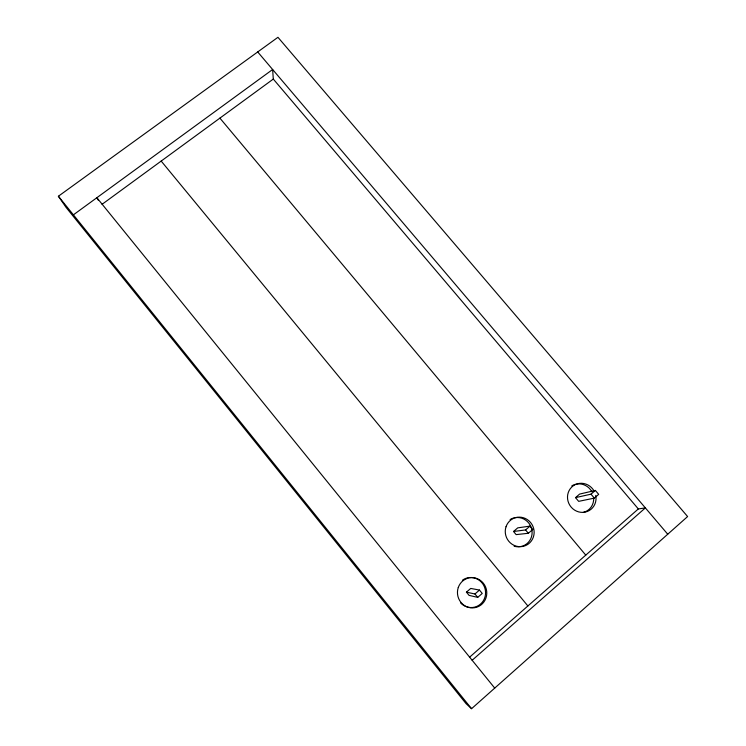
<?xml version="1.0" encoding="UTF-8"?>
<svg xmlns="http://www.w3.org/2000/svg" width="746" height="746" viewBox="0 0 746 746"><rect width="100%" height="100%" fill="white"/><g stroke="black" fill="none" stroke-linecap="round" stroke-linejoin="round"><path stroke-width="1.12" d="M471.565 708.7L687.607 516.549L277.95 37.3L58.393 196.235L66.049 207.369L466.138 703.73L471.565 708.7L58.393 196.235M472.153 660.275L645.365 507.905L638.334 508.94L469.458 657.301M477.71 597.378L482.242 593.452L479.464 590.067L470.735 588.426L466.427 592.156L469.066 595.373L477.71 597.378L474.941 593.993L466.427 592.156M594.348 498.114L598.684 494.346L595.355 490.42L579.633 494.076L575.52 497.629L578.663 501.359L594.348 498.114L591.018 494.169L575.52 497.629M474.941 593.993L479.464 590.067M591.018 494.169L595.355 490.42M513.537 531.478L525.566 529.949L530.005 526.126L532.775 529.446L528.336 533.278L516.148 534.621L513.537 531.478L517.743 527.86L530.005 526.126M102.053 204.32L273.297 79.067L272.635 69.509L73.397 214.839M257.706 51.95L667.735 534.22M273.297 79.067L638.334 508.94M219.902 118.12L585.769 555.117M525.566 529.949L528.336 533.278M161.183 161.071L527.888 605.976M494.729 688.101L96.868 197.718L98.463 200.45M595.737 495.437A14.743 14.081 57.9 0 1 578.691 511.905A14.743 14.081 57.9 0 1 570.326 488.649A14.743 14.081 57.9 0 1 594.245 491.306M571.809 485.907A14.622 13.969 58 0 1 575.698 484.266M576.695 484.061A14.622 13.969 58 0 1 591.923 491.838M593.667 498.058A14.622 13.969 58 0 1 583.419 512.353M519.524 546.734A14.743 14.221 64.7 0 1 514.143 546.203M510.105 519.57A14.743 14.221 64.7 0 1 514.059 517.901M515.076 517.687A14.743 14.221 64.7 0 1 531.851 529.744A14.743 14.221 64.7 0 1 520.559 546.594M469.393 577.563A15.06 14.547 76.1 0 1 485.487 594.487A15.06 14.547 76.1 0 1 466.147 606.619M465.159 606.2A15.06 14.547 76.1 0 1 460.627 602.917M462.38 580.267A15.06 14.547 76.1 0 1 468.348 577.702M506.03 526.741A14.883 14.351 64.5 0 0 522.489 546.492A14.883 14.351 64.5 0 0 530.583 522.508A14.883 14.351 64.5 0 0 506.03 526.741M458.277 587.512A15.172 14.64 76 0 0 474.829 607.692A15.172 14.64 76 0 0 483.259 583.102A15.172 14.64 76 0 0 458.277 587.512"/></g></svg>
